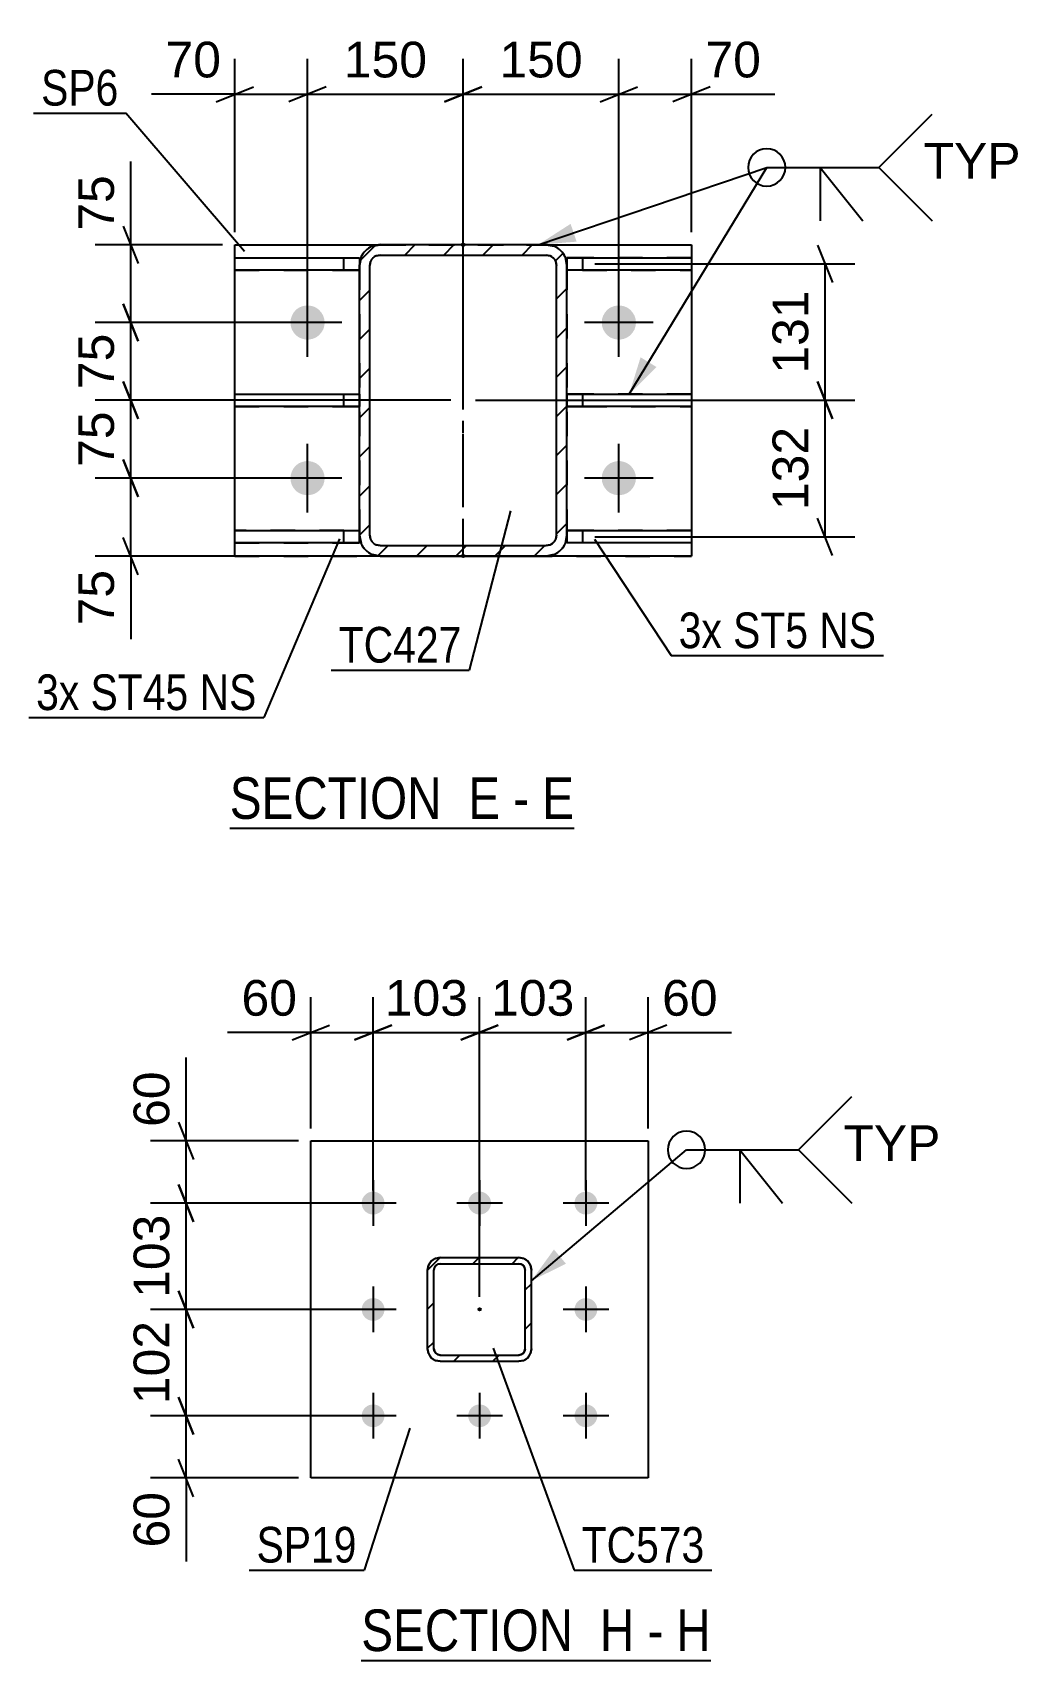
# Model space of a CAD drawing. Header units: millimetres. Extents: x -496 to 256, y -947 to 232.
# Drawn here: x 97.9 to 177.2, y 5 to 135.7 of the extents above; entities that cross this region are included whole.
import ezdxf

# ---------------------------------------------------------------- set-up
doc = ezdxf.new("R2010")
doc.units = ezdxf.units.MM
doc.linetypes.add('DXK_LINE_DOT2', pattern=[3.9198, 1.9599, -1.9599])
doc.linetypes.add('DXK_LINE_DOT3', pattern=[5.9187, 2.979, -0.9799, 0.9799, -0.9799])
doc.styles.add('Arial', font='ARIAL.TTF', dxfattribs={"height": 0.2})
doc.styles.add('Arial Narrow', font='ARIALN.TTF', dxfattribs={"height": 0.2})

# ---------------------------------------------------------------- blocks, each defined once
blk = doc.blocks.new('Unknown-284932164-16 - 11276')
at = {"color": 6, "linetype": 'Continuous'}
blk.add_line((113.74, 71.8), (141.39, 71.8), dxfattribs=at)
at = {"color": 0, "linetype": 'Continuous'}
for points in [[(131.85, 72.55), (131.85, 76.05), (113.74, 76.05), (113.74, 72.55)], [(135.46, 72.55), (135.46, 76.05), (132.9, 76.05), (132.9, 72.55)], [(137.78, 72.55), (137.78, 76.05), (136.51, 76.05), (136.51, 72.55)], [(141.39, 72.55), (141.39, 76.05), (138.83, 76.05), (138.83, 72.55)]]:
    blk.add_wipeout(points, dxfattribs=at)
at = {"color": 7, "linetype": 'Continuous', "style": 'Arial Narrow'}
for s, p in [('SECTION ', (113.74, 72.55)), ('E', (132.9, 72.55)), ('E', (138.83, 72.55)), ('-', (136.51, 72.55))]:
    blk.add_text(s, height=3.34, dxfattribs=at).set_placement(p)
blk = doc.blocks.new('Unknown-284932164-19 - 13890')
at = {"color": 6, "linetype": 'Continuous'}
blk.add_line((124.3, 4.96), (152.37, 4.96), dxfattribs=at)
at = {"color": 0, "linetype": 'Continuous'}
for points in [[(142.41, 5.71), (142.41, 9.21), (124.3, 9.21), (124.3, 5.71)], [(146.23, 5.71), (146.23, 9.21), (143.46, 9.21), (143.46, 5.71)], [(148.55, 5.71), (148.55, 9.21), (147.28, 9.21), (147.28, 5.71)], [(152.37, 5.71), (152.37, 9.21), (149.6, 9.21), (149.6, 5.71)]]:
    blk.add_wipeout(points, dxfattribs=at)
at = {"color": 7, "linetype": 'Continuous', "style": 'Arial Narrow'}
for s, p in [('SECTION ', (124.3, 5.71)), ('H', (143.46, 5.71)), ('H', (149.6, 5.71)), ('-', (147.28, 5.71))]:
    blk.add_text(s, height=3.34, dxfattribs=at).set_placement(p)
blk = doc.blocks.new('Part-284932164-11296 - 11276')
at = {"linetype": 'Continuous'}
h = blk.add_hatch(dxfattribs=at)
h.set_pattern_fill('', scale=0.7, style=0, pattern_type=0)
h.set_pattern_definition([(45, (124.1483, 95.3322), (-1.57154, 1.57154), [])])
h.paths.add_polyline_path([(124.15, 117), (124.15, 95.33), (124.28, 94.69), (124.64, 94.15), (125.18, 93.79), (125.81, 93.67), (139.15, 93.67), (139.79, 93.79), (140.33, 94.15), (140.69, 94.69), (140.81, 95.33), (140.81, 117), (140.69, 117.64), (140.33, 118.18), (139.79, 118.54), (139.15, 118.67), (125.81, 118.67), (125.18, 118.54), (124.64, 118.18), (124.28, 117.64)])
h.paths.add_polyline_path([(125.23, 117.59), (125.5, 117.77), (125.81, 117.83), (139.15, 117.83), (139.47, 117.77), (139.74, 117.59), (139.92, 117.32), (139.98, 117), (139.98, 95.33), (139.92, 95.01), (139.74, 94.74), (139.47, 94.56), (139.15, 94.5), (125.81, 94.5), (125.5, 94.56), (125.23, 94.74), (125.05, 95.01), (124.98, 95.33), (124.98, 117), (125.05, 117.32)])
at = {"color": 2, "linetype": 'Continuous'}
for p, q in [((125.81, 118.67), (125.18, 118.54)), ((125.81, 117.83), (125.5, 117.77)), ((125.5, 117.77), (125.81, 117.83)), ((125.81, 118.67), (139.15, 118.67)), ((125.81, 117.83), (139.15, 117.83)), ((125.81, 117.83), (139.15, 117.83)), ((139.79, 118.54), (139.15, 118.67)), ((139.47, 117.77), (139.15, 117.83)), ((139.15, 117.83), (139.47, 117.77)), ((124.28, 117.64), (124.15, 117)), ((124.15, 95.33), (124.15, 117)), ((124.98, 117), (125.05, 117.32)), ((124.98, 95.33), (124.98, 117)), ((139.92, 117.32), (139.98, 117)), ((139.98, 95.33), (139.98, 117)), ((140.81, 117), (140.69, 117.64)), ((140.81, 95.33), (140.81, 117)), ((124.15, 95.33), (124.28, 94.69)), ((125.05, 95.01), (124.98, 95.33)), ((125.81, 94.5), (125.5, 94.56)), ((125.81, 94.5), (139.15, 94.5)), ((139.47, 94.56), (139.15, 94.5)), ((139.98, 95.33), (139.92, 95.01)), ((140.69, 94.69), (140.81, 95.33)), ((125.81, 93.66), (125.18, 93.79)), ((125.18, 93.79), (125.81, 93.67)), ((125.81, 93.67), (139.15, 93.67)), ((125.81, 93.66), (139.15, 93.66)), ((139.79, 93.79), (139.15, 93.66)), ((139.15, 93.67), (139.79, 93.79))]:
    blk.add_line(p, q, dxfattribs=at)
at = {"color": 7, "linetype": 'DXK_LINE_DOT2'}
for p, q in [((125.18, 118.54), (125.81, 118.66)), ((125.81, 118.66), (125.81, 118.67)), ((125.81, 118.66), (139.15, 118.66)), ((125.81, 117.83), (125.81, 117.83)), ((139.15, 118.66), (139.15, 118.67)), ((139.15, 118.66), (139.79, 118.54)), ((139.15, 117.83), (139.15, 117.83)), ((124.15, 117), (124.28, 117.64)), ((124.15, 117), (124.15, 95.33)), ((125.05, 117.32), (124.98, 117)), ((124.98, 117), (124.98, 117)), ((124.98, 95.33), (124.98, 117)), ((139.98, 117), (139.92, 117.32)), ((139.98, 117), (139.98, 117)), ((139.98, 95.33), (139.98, 117)), ((140.69, 117.64), (140.81, 117)), ((140.81, 117), (140.81, 95.33)), ((124.28, 94.69), (124.15, 95.33)), ((124.98, 95.33), (124.98, 95.33)), ((124.98, 95.33), (125.05, 95.01)), ((125.5, 94.56), (125.81, 94.5)), ((125.81, 94.5), (125.81, 94.5)), ((125.81, 94.5), (139.15, 94.5)), ((125.81, 94.5), (125.81, 94.5)), ((139.15, 94.5), (139.46, 94.56)), ((139.15, 94.5), (139.15, 94.5)), ((139.46, 94.56), (139.47, 94.56)), ((139.92, 95.01), (139.98, 95.33)), ((139.98, 95.33), (139.98, 95.33)), ((140.81, 95.33), (140.69, 94.69)), ((140.81, 95.33), (140.81, 95.33)), ((125.81, 93.66), (125.81, 93.67)), ((139.15, 93.66), (139.15, 93.67))]:
    blk.add_line(p, q, dxfattribs=at)
at = {"color": 7, "linetype": 'DXK_LINE_DOT3'}
blk.add_line((132.48, 106.16), (132.48, 106.17), dxfattribs=at)
at = {"color": 7, "linetype": 'DXK_LINE_DOT2'}
for centre, radius, start, end in [((125.81, 117), 1.67, 112.5, 157.5), ((139.15, 117), 1.67, 22.5, 67.5), ((125.81, 117), 0.833, 135, 157.5), ((139.15, 117), 0.833, 22.5, 45), ((125.81, 95.33), 1.67, 202.5, 225), ((125.81, 95.33), 0.833, 202.5, 247.2809), ((139.15, 95.33), 0.833, 292.7191, 337.5), ((139.15, 95.33), 1.67, 315, 337.5), ((125.81, 95.33), 1.67, 247.3906, 247.5001), ((139.15, 95.33), 1.67, 292.4999, 292.6094)]:
    blk.add_arc(centre, radius, start, end, dxfattribs=at)
at = {"color": 2, "linetype": 'Continuous'}
for centre, radius, start, end in [((125.81, 117), 1.67, 112.5, 157.5), ((125.81, 117), 0.833, 112.5, 157.5), ((125.81, 117), 0.833, 112.5, 135), ((139.15, 117), 0.833, 45, 67.5), ((139.15, 117), 0.833, 22.5, 67.5), ((139.15, 117), 1.67, 22.5, 67.5), ((125.81, 95.33), 1.67, 202.5, 247.5), ((125.81, 95.33), 1.67, 225, 247.3905), ((125.81, 95.33), 0.833, 202.5, 247.5), ((125.81, 95.33), 0.833, 247.281, 247.5001), ((139.15, 95.33), 0.833, 292.5, 337.5), ((139.15, 95.33), 0.833, 292.4999, 292.719), ((139.15, 95.33), 1.67, 292.5, 337.5), ((139.15, 95.33), 1.67, 292.6095, 315)]:
    blk.add_arc(centre, radius, start, end, dxfattribs=at)
blk = doc.blocks.new('Part-284932164-11307 - 11276')
at = {"color": 2, "linetype": 'Continuous'}
for p, q in [((140.81, 95.71), (150.81, 95.71)), ((150.81, 95.71), (150.81, 94.71)), ((140.81, 95.33), (140.81, 94.71)), ((150.81, 94.71), (140.81, 94.71))]:
    blk.add_line(p, q, dxfattribs=at)
at = {"color": 7, "linetype": 'DXK_LINE_DOT2'}
for p, q in [((142.06, 95.71), (140.81, 95.71)), ((140.81, 95.71), (140.81, 95.71)), ((140.81, 95.71), (140.81, 95.33)), ((150.81, 95.71), (142.06, 95.71)), ((142.06, 95.71), (142.06, 94.71)), ((142.06, 94.71), (140.81, 94.71)), ((140.81, 94.71), (140.81, 94.71)), ((150.81, 94.71), (142.06, 94.71))]:
    blk.add_line(p, q, dxfattribs=at)
blk = doc.blocks.new('Part-284932164-17105 - 11276')
at = {"color": 2, "linetype": 'Continuous'}
for p, q in [((114.15, 94.71), (114.15, 95.71)), ((114.15, 95.71), (124.15, 95.71)), ((124.15, 94.71), (114.15, 94.71)), ((124.15, 94.71), (124.15, 95.33)), ((124.15, 94.71), (124.15, 94.71))]:
    blk.add_line(p, q, dxfattribs=at)
at = {"color": 7, "linetype": 'DXK_LINE_DOT2'}
for p, q in [((122.9, 95.71), (114.15, 95.71)), ((122.9, 94.71), (122.9, 95.71)), ((122.9, 95.71), (124.15, 95.71)), ((124.15, 95.71), (124.15, 95.33)), ((114.15, 94.71), (122.9, 94.71)), ((122.9, 94.71), (124.15, 94.71)), ((124.15, 94.71), (124.15, 94.71))]:
    blk.add_line(p, q, dxfattribs=at)
blk = doc.blocks.new('Part-284932164-11299 - 11276')
at = {"linetype": 'Continuous'}
for points in [[(132.48, 118.56, -1), (132.48, 118.76, -1)], [(132.48, 93.56, -1), (132.48, 93.76, -1)]]:
    blk.add_hatch(color=246, dxfattribs=at).paths.add_polyline_path(points)
at = {"color": 2, "linetype": 'Continuous'}
for p, q in [((114.15, 93.66), (114.15, 118.66)), ((114.15, 118.66), (125.81, 118.66)), ((139.15, 118.66), (150.81, 118.66)), ((150.81, 118.66), (150.81, 93.66)), ((114.15, 93.66), (114.15, 93.66)), ((150.81, 93.66), (114.15, 93.66)), ((150.81, 93.66), (150.81, 93.66))]:
    blk.add_line(p, q, dxfattribs=at)
at = {"color": 7, "linetype": 'DXK_LINE_DOT2'}
for p, q in [((114.15, 118.66), (150.81, 118.66)), ((125.81, 118.66), (139.15, 118.66)), ((114.15, 93.66), (150.81, 93.66)), ((114.15, 93.66), (114.15, 93.66)), ((150.81, 93.66), (150.81, 93.66))]:
    blk.add_line(p, q, dxfattribs=at)
at = {"color": 7, "linetype": 'DXK_LINE_DOT3'}
blk.add_line((132.48, 93.66), (132.48, 118.66), dxfattribs=at)
at = {"color": 246, "linetype": 'DXK_LINE_DOT2'}
blk.add_line((132.48, 93.66), (132.48, 118.66), dxfattribs=at)
at = {"color": 246, "linetype": 'Continuous'}
for centre in [(132.48, 118.66), (132.48, 93.66)]:
    blk.add_circle(centre, 0.1, dxfattribs=at)
blk = doc.blocks.new('Part-284932164-11305 - 11276')
at = {"color": 2, "linetype": 'Continuous'}
for p, q in [((140.81, 106.67), (150.81, 106.66)), ((150.81, 106.66), (150.81, 105.66)), ((150.81, 105.66), (140.81, 105.67))]:
    blk.add_line(p, q, dxfattribs=at)
at = {"color": 7, "linetype": 'DXK_LINE_DOT2'}
for p, q in [((140.81, 106.66), (140.81, 106.67)), ((140.81, 106.67), (140.81, 105.66)), ((142.06, 106.66), (140.81, 106.66)), ((150.81, 106.66), (142.06, 106.66)), ((142.06, 106.66), (142.06, 105.66)), ((140.81, 105.66), (142.06, 105.66)), ((142.06, 105.66), (150.81, 105.66))]:
    blk.add_line(p, q, dxfattribs=at)
blk = doc.blocks.new('Bolt-284932164-11338 - 11276')
at = {"linetype": 'Continuous'}
for points in [[(118.61, 112.41), (118.64, 112.7), (118.73, 112.97), (118.87, 113.22), (119.06, 113.44), (119.29, 113.61), (119.56, 113.72), (119.84, 113.78), (120.13, 113.78), (120.41, 113.72), (120.67, 113.61), (120.9, 113.44), (121.09, 113.22), (121.24, 112.97), (121.33, 112.7), (121.36, 112.41), (121.33, 112.13), (121.24, 111.85), (121.09, 111.61), (120.9, 111.39), (120.67, 111.22), (120.41, 111.11), (120.13, 111.05), (119.84, 111.05), (119.56, 111.11), (119.29, 111.22), (119.06, 111.39), (118.87, 111.61), (118.73, 111.85), (118.64, 112.13)], [(143.61, 112.41), (143.64, 112.7), (143.73, 112.97), (143.87, 113.22), (144.06, 113.44), (144.29, 113.61), (144.56, 113.72), (144.84, 113.78), (145.13, 113.78), (145.41, 113.72), (145.67, 113.61), (145.9, 113.44), (146.09, 113.22), (146.24, 112.97), (146.33, 112.7), (146.36, 112.41), (146.33, 112.13), (146.24, 111.85), (146.09, 111.61), (145.9, 111.39), (145.67, 111.22), (145.41, 111.11), (145.13, 111.05), (144.84, 111.05), (144.56, 111.11), (144.29, 111.22), (144.06, 111.39), (143.87, 111.61), (143.73, 111.85), (143.64, 112.13)], [(118.61, 99.91), (118.64, 100.2), (118.73, 100.47), (118.87, 100.72), (119.06, 100.94), (119.29, 101.11), (119.56, 101.22), (119.84, 101.28), (120.13, 101.28), (120.41, 101.22), (120.67, 101.11), (120.9, 100.94), (121.09, 100.72), (121.24, 100.47), (121.33, 100.2), (121.36, 99.91), (121.33, 99.63), (121.24, 99.35), (121.09, 99.11), (120.9, 98.89), (120.67, 98.72), (120.41, 98.61), (120.13, 98.55), (119.84, 98.55), (119.56, 98.61), (119.29, 98.72), (119.06, 98.89), (118.87, 99.11), (118.73, 99.35), (118.64, 99.63)], [(143.61, 99.91), (143.64, 100.2), (143.73, 100.47), (143.87, 100.72), (144.06, 100.94), (144.29, 101.11), (144.56, 101.22), (144.84, 101.28), (145.13, 101.28), (145.41, 101.22), (145.67, 101.11), (145.9, 100.94), (146.09, 100.72), (146.24, 100.47), (146.33, 100.2), (146.36, 99.91), (146.33, 99.63), (146.24, 99.35), (146.09, 99.11), (145.9, 98.89), (145.67, 98.72), (145.41, 98.61), (145.13, 98.55), (144.84, 98.55), (144.56, 98.61), (144.29, 98.72), (144.06, 98.89), (143.87, 99.11), (143.73, 99.35), (143.64, 99.63)]]:
    blk.add_hatch(color=1, dxfattribs=at).paths.add_polyline_path(points)
at = {"color": 1, "linetype": 'Continuous'}
for p, q in [((119.98, 109.66), (119.98, 115.16)), ((144.98, 109.66), (144.98, 115.16)), ((122.73, 112.41), (117.23, 112.41)), ((147.73, 112.41), (142.23, 112.41)), ((119.98, 97.16), (119.98, 102.66)), ((144.98, 97.16), (144.98, 102.66)), ((122.73, 99.91), (117.23, 99.91)), ((147.73, 99.91), (142.23, 99.91))]:
    blk.add_line(p, q, dxfattribs=at)
blk = doc.blocks.new('Part-284932164-11306 - 11276')
at = {"color": 2, "linetype": 'Continuous'}
for p, q in [((140.81, 117.62), (140.81, 117.62)), ((140.81, 117.62), (150.81, 117.62)), ((140.81, 117.62), (140.81, 117)), ((150.81, 116.62), (140.81, 116.62)), ((150.81, 117.62), (150.81, 116.62))]:
    blk.add_line(p, q, dxfattribs=at)
at = {"color": 7, "linetype": 'DXK_LINE_DOT2'}
for p, q in [((142.06, 117.62), (140.81, 117.62)), ((140.81, 116.62), (140.81, 117)), ((142.06, 116.62), (140.81, 116.62)), ((150.81, 117.62), (142.06, 117.62)), ((142.06, 117.62), (142.06, 116.62)), ((142.06, 116.62), (150.81, 116.62))]:
    blk.add_line(p, q, dxfattribs=at)
blk = doc.blocks.new('Part-284932164-17101 - 11276')
at = {"color": 2, "linetype": 'Continuous'}
for p, q in [((114.15, 106.66), (124.15, 106.67)), ((114.15, 105.66), (114.15, 106.66)), ((124.15, 105.67), (114.15, 105.66))]:
    blk.add_line(p, q, dxfattribs=at)
at = {"color": 7, "linetype": 'DXK_LINE_DOT2'}
for p, q in [((114.15, 106.66), (122.9, 106.66)), ((122.9, 105.66), (122.9, 106.66)), ((122.9, 106.66), (124.15, 106.66)), ((124.15, 106.67), (124.15, 105.66)), ((114.15, 105.66), (122.9, 105.66)), ((122.9, 105.66), (124.15, 105.66)), ((124.15, 105.66), (124.15, 105.67))]:
    blk.add_line(p, q, dxfattribs=at)
blk = doc.blocks.new('Part-284932164-17104 - 11276')
at = {"color": 2, "linetype": 'Continuous'}
for p, q in [((114.15, 116.62), (114.15, 117.62)), ((114.15, 117.62), (124.15, 117.62)), ((124.15, 116.62), (114.15, 116.62)), ((124.15, 117.62), (124.15, 117))]:
    blk.add_line(p, q, dxfattribs=at)
at = {"color": 7, "linetype": 'DXK_LINE_DOT2'}
for p, q in [((114.15, 117.62), (122.9, 117.62)), ((114.15, 116.62), (122.9, 116.62)), ((122.9, 116.62), (122.9, 117.62)), ((122.9, 117.62), (124.15, 117.62)), ((122.9, 116.62), (124.15, 116.62)), ((124.15, 117), (124.15, 116.62)), ((124.15, 116.62), (124.15, 116.62))]:
    blk.add_line(p, q, dxfattribs=at)
blk = doc.blocks.new('Part-284932164-13904 - 13890')
at = {"linetype": 'Continuous'}
h = blk.add_hatch(dxfattribs=at)
h.set_pattern_fill('', scale=0.7, style=0, pattern_type=0)
h.set_pattern_definition([(45, (130.629, 37.3145), (-1.57154, 1.57154), [])])
h.paths.add_polyline_path([(136.96, 37.31), (130.63, 37.31), (130.25, 37.24), (129.92, 37.02), (129.71, 36.7), (129.63, 36.31), (129.63, 29.98), (129.71, 29.6), (129.92, 29.27), (130.25, 29.06), (130.63, 28.98), (136.96, 28.98), (137.35, 29.06), (137.67, 29.27), (137.89, 29.6), (137.96, 29.98), (137.96, 36.31), (137.89, 36.7), (137.67, 37.02), (137.35, 37.24)])
h.paths.add_polyline_path([(137.42, 36.51), (137.46, 36.31), (137.46, 29.98), (137.42, 29.79), (137.32, 29.63), (137.15, 29.52), (136.96, 29.48), (130.63, 29.48), (130.44, 29.52), (130.28, 29.63), (130.17, 29.79), (130.13, 29.98), (130.13, 36.31), (130.17, 36.51), (130.28, 36.67), (130.44, 36.78), (130.63, 36.81), (136.96, 36.81), (137.15, 36.78), (137.32, 36.67)])
blk.add_hatch(color=246, dxfattribs=at).paths.add_polyline_path([(133.8, 33.05, -1), (133.8, 33.25, -1)])
at = {"color": 7, "linetype": 'DXK_LINE_DOT2'}
for p, q in [((129.63, 36.31), (129.71, 36.7)), ((130.28, 36.67), (130.17, 36.51)), ((130.25, 37.24), (130.63, 37.31)), ((130.44, 36.78), (130.28, 36.67)), ((130.63, 36.81), (130.44, 36.78)), ((130.63, 37.31), (136.96, 37.31)), ((130.63, 36.81), (136.96, 36.81)), ((136.96, 37.31), (137.35, 37.24)), ((137.15, 36.78), (136.96, 36.81)), ((137.32, 36.67), (137.15, 36.78)), ((137.42, 36.51), (137.32, 36.67)), ((137.89, 36.7), (137.96, 36.31)), ((129.63, 29.98), (129.63, 36.31)), ((130.17, 36.51), (130.13, 36.31)), ((130.13, 29.98), (130.13, 36.31)), ((137.46, 36.31), (137.42, 36.51)), ((137.46, 29.98), (137.46, 36.31)), ((137.96, 29.98), (137.96, 36.31)), ((129.71, 29.6), (129.63, 29.98)), ((130.13, 29.98), (130.17, 29.79)), ((130.17, 29.79), (130.28, 29.63)), ((130.63, 28.98), (130.25, 29.06)), ((130.28, 29.63), (130.44, 29.52)), ((130.44, 29.52), (130.63, 29.48)), ((130.63, 29.48), (136.96, 29.48)), ((130.63, 28.98), (136.96, 28.98)), ((136.96, 29.48), (137.15, 29.52)), ((137.35, 29.06), (136.96, 28.98)), ((137.15, 29.52), (137.32, 29.63)), ((137.32, 29.63), (137.42, 29.79)), ((137.42, 29.79), (137.46, 29.98)), ((137.96, 29.98), (137.89, 29.6))]:
    blk.add_line(p, q, dxfattribs=at)
at = {"color": 2, "linetype": 'Continuous'}
for p, q in [((129.71, 36.7), (129.63, 36.31)), ((130.17, 36.51), (130.28, 36.67)), ((130.63, 37.31), (130.25, 37.24)), ((130.28, 36.67), (130.44, 36.78)), ((130.44, 36.78), (130.63, 36.81)), ((130.63, 37.31), (136.96, 37.31)), ((130.63, 36.81), (136.96, 36.81)), ((137.35, 37.24), (136.96, 37.31)), ((136.96, 36.81), (137.15, 36.78)), ((137.15, 36.78), (137.32, 36.67)), ((137.32, 36.67), (137.42, 36.51)), ((137.96, 36.31), (137.89, 36.7)), ((129.63, 29.98), (129.63, 36.31)), ((130.13, 36.31), (130.17, 36.51)), ((130.13, 29.98), (130.13, 36.31)), ((137.42, 36.51), (137.46, 36.31)), ((137.46, 29.98), (137.46, 36.31)), ((137.96, 29.98), (137.96, 36.31)), ((129.63, 29.98), (129.71, 29.6)), ((130.17, 29.79), (130.13, 29.98)), ((130.28, 29.63), (130.17, 29.79)), ((130.25, 29.06), (130.63, 28.98)), ((130.44, 29.52), (130.28, 29.63)), ((130.63, 29.48), (130.44, 29.52)), ((130.63, 29.48), (136.96, 29.48)), ((130.63, 28.98), (136.96, 28.98)), ((137.15, 29.52), (136.96, 29.48)), ((136.96, 28.98), (137.35, 29.06)), ((137.32, 29.63), (137.15, 29.52)), ((137.42, 29.79), (137.32, 29.63)), ((137.46, 29.98), (137.42, 29.79)), ((137.89, 29.6), (137.96, 29.98))]:
    blk.add_line(p, q, dxfattribs=at)
at = {"color": 7, "linetype": 'DXK_LINE_DOT3'}
blk.add_line((133.8, 33.15), (133.8, 33.15), dxfattribs=at)
at = {"color": 246, "linetype": 'DXK_LINE_DOT2'}
blk.add_line((133.8, 33.15), (133.8, 33.15), dxfattribs=at)
at = {"color": 246, "linetype": 'Continuous'}
blk.add_circle((133.8, 33.15), 0.1, dxfattribs=at)
at = {"color": 7, "linetype": 'DXK_LINE_DOT2'}
for centre, start, end in [((130.63, 36.31), 112.5, 157.5), ((136.96, 36.31), 22.5, 67.5), ((130.63, 29.98), 202.5, 247.5), ((136.96, 29.98), 292.5, 337.5)]:
    blk.add_arc(centre, 1, start, end, dxfattribs=at)
at = {"color": 2, "linetype": 'Continuous'}
for centre, start, end in [((130.63, 36.31), 112.5, 157.5), ((136.96, 36.31), 22.5, 67.5), ((130.63, 29.98), 202.5, 247.5), ((136.96, 29.98), 292.5, 337.5)]:
    blk.add_arc(centre, 1, start, end, dxfattribs=at)
blk = doc.blocks.new('Part-284932164-13906 - 13890')
at = {"color": 2, "linetype": 'Continuous'}
for p, q in [((120.25, 19.61), (120.25, 46.69)), ((120.25, 46.69), (147.34, 46.69)), ((147.34, 46.69), (147.34, 19.61)), ((147.34, 19.61), (120.25, 19.61))]:
    blk.add_line(p, q, dxfattribs=at)
blk = doc.blocks.new('Bolt-284932164-13947 - 13890')
at = {"linetype": 'Continuous'}
for points in [[(125.25, 40.77, -1), (125.25, 42.61, -1)], [(133.8, 40.77, -1), (133.8, 42.61, -1)], [(142.34, 40.77, -1), (142.34, 42.61, -1)], [(125.25, 32.23, -1), (125.25, 34.06, -1)], [(142.34, 32.23, -1), (142.34, 34.06, -1)], [(125.25, 23.69, -1), (125.25, 25.52, -1)], [(133.8, 23.69, -1), (133.8, 25.52, -1)], [(142.34, 23.69, -1), (142.34, 25.52, -1)]]:
    blk.add_hatch(color=1, dxfattribs=at).paths.add_polyline_path(points)
at = {"color": 1, "linetype": 'Continuous'}
for p, q in [((125.25, 43.52), (125.25, 39.86)), ((133.8, 43.52), (133.8, 39.86)), ((142.34, 43.52), (142.34, 39.86)), ((127.09, 41.69), (123.42, 41.69)), ((135.63, 41.69), (131.96, 41.69)), ((144.17, 41.69), (140.5, 41.69)), ((125.25, 34.98), (125.25, 31.31)), ((142.34, 34.98), (142.34, 31.31)), ((127.09, 33.15), (123.42, 33.15)), ((144.17, 33.15), (140.5, 33.15)), ((125.25, 26.44), (125.25, 22.77)), ((133.8, 26.44), (133.8, 22.77)), ((142.34, 26.44), (142.34, 22.77)), ((127.09, 24.61), (123.42, 24.61)), ((135.63, 24.61), (131.96, 24.61)), ((144.17, 24.61), (140.5, 24.61))]:
    blk.add_line(p, q, dxfattribs=at)
blk = doc.blocks.new('StraightDimension-284932164-14621 - 11276')
at = {"color": 7, "linetype": 'Continuous'}
for p, q in [((132.48, 107.16), (132.48, 133.6)), ((144.98, 113.41), (144.98, 133.6)), ((133.98, 131.35), (130.98, 130.15)), ((132.48, 130.75), (144.98, 130.75)), ((143.48, 130.15), (146.48, 131.35))]:
    blk.add_line(p, q, dxfattribs=at)
at = {"color": 0}
blk.add_wipeout([(142.67, 131.5), (142.67, 135.7), (134.8, 135.7), (134.8, 131.5)], dxfattribs=at)
at = {"color": 3, "style": 'Arial'}
blk.add_text('150', height=2.865, dxfattribs=at).set_placement((135.4, 132.1))
blk = doc.blocks.new('StraightDimension-284932164-14620 - 11276')
at = {"color": 7, "linetype": 'Continuous'}
for p, q in [((144.98, 113.41), (144.98, 133.6)), ((150.81, 119.66), (150.81, 133.6)), ((143.48, 130.15), (146.48, 131.35)), ((144.98, 130.75), (150.81, 130.75)), ((152.31, 131.35), (149.31, 130.15)), ((150.81, 130.75), (157.51, 130.75)), ((150.81, 130.75), (157.51, 130.75))]:
    blk.add_line(p, q, dxfattribs=at)
at = {"color": 0}
blk.add_wipeout([(156.99, 131.5), (156.99, 135.7), (151.34, 135.7), (151.34, 131.5)], dxfattribs=at)
at = {"color": 3, "style": 'Arial'}
blk.add_text('70', height=2.865, dxfattribs=at).set_placement((151.94, 132.1))
blk = doc.blocks.new('StraightDimension-284932164-14622 - 11276')
at = {"color": 7, "linetype": 'Continuous'}
for p, q in [((119.98, 113.41), (119.98, 133.6)), ((132.48, 107.16), (132.48, 133.6)), ((121.48, 131.35), (118.48, 130.15)), ((119.98, 130.75), (132.48, 130.75)), ((130.98, 130.15), (133.98, 131.35))]:
    blk.add_line(p, q, dxfattribs=at)
at = {"color": 0}
blk.add_wipeout([(130.17, 131.5), (130.17, 135.7), (122.3, 135.7), (122.3, 131.5)], dxfattribs=at)
at = {"color": 3, "style": 'Arial'}
blk.add_text('150', height=2.865, dxfattribs=at).set_placement((122.9, 132.1))
blk = doc.blocks.new('StraightDimension-284932164-14623 - 11276')
at = {"color": 7, "linetype": 'Continuous'}
for p, q in [((114.15, 119.66), (114.15, 133.6)), ((119.98, 113.41), (119.98, 133.6)), ((114.15, 130.75), (107.45, 130.75)), ((114.15, 130.75), (107.45, 130.75)), ((112.65, 130.15), (115.65, 131.35)), ((114.15, 130.75), (119.98, 130.75)), ((121.48, 131.35), (118.48, 130.15))]:
    blk.add_line(p, q, dxfattribs=at)
at = {"color": 0}
blk.add_wipeout([(113.62, 131.5), (113.62, 135.7), (107.98, 135.7), (107.98, 131.5)], dxfattribs=at)
at = {"color": 3, "style": 'Arial'}
blk.add_text('70', height=2.865, dxfattribs=at).set_placement((108.58, 132.1))
blk = doc.blocks.new('StraightDimension-284932164-14668 - 11276')
at = {"color": 7, "linetype": 'Continuous'}
for p, q in [((105.79, 118.66), (105.79, 125.36)), ((105.79, 118.66), (105.79, 125.36)), ((105.19, 120.16), (106.39, 117.16)), ((113.15, 118.66), (102.94, 118.66)), ((105.79, 112.41), (105.79, 118.66)), ((106.39, 110.91), (105.19, 113.91)), ((118.98, 112.41), (102.94, 112.41))]:
    blk.add_line(p, q, dxfattribs=at)
at = {"color": 0}
blk.add_wipeout([(105.04, 124.84), (100.84, 124.84), (100.84, 119.19), (105.04, 119.19)], dxfattribs=at)
at = {"color": 3, "style": 'Arial'}
blk.add_text('75', height=2.865, rotation=90.0002, dxfattribs=at).set_placement((104.44, 119.79))
blk = doc.blocks.new('StraightDimension-284932164-14669 - 11276')
at = {"color": 7, "linetype": 'Continuous'}
for p, q in [((105.19, 113.91), (106.39, 110.91)), ((118.98, 112.41), (102.94, 112.41)), ((105.79, 106.17), (105.79, 112.41)), ((106.39, 104.67), (105.19, 107.67)), ((131.48, 106.17), (102.94, 106.17))]:
    blk.add_line(p, q, dxfattribs=at)
at = {"color": 0}
blk.add_wipeout([(105.04, 112.12), (100.84, 112.12), (100.84, 106.47), (105.04, 106.47)], dxfattribs=at)
at = {"color": 3, "style": 'Arial'}
blk.add_text('75', height=2.865, rotation=90.0002, dxfattribs=at).set_placement((104.44, 107.07))
blk = doc.blocks.new('StraightDimension-284932164-14670 - 11276')
at = {"color": 7, "linetype": 'Continuous'}
for p, q in [((105.19, 107.67), (106.39, 104.67)), ((131.48, 106.17), (102.94, 106.17)), ((105.79, 99.91), (105.79, 106.17)), ((106.39, 98.41), (105.19, 101.41)), ((118.98, 99.91), (102.94, 99.91))]:
    blk.add_line(p, q, dxfattribs=at)
at = {"color": 0}
blk.add_wipeout([(105.04, 105.87), (100.84, 105.87), (100.84, 100.22), (105.04, 100.22)], dxfattribs=at)
at = {"color": 3, "style": 'Arial'}
blk.add_text('75', height=2.865, rotation=90.0002, dxfattribs=at).set_placement((104.44, 100.82))
blk = doc.blocks.new('StraightDimension-284932164-14671 - 11276')
at = {"color": 7, "linetype": 'Continuous'}
for p, q in [((105.19, 101.41), (106.39, 98.41)), ((118.98, 99.91), (102.94, 99.91)), ((105.79, 93.66), (105.79, 99.91)), ((106.39, 92.16), (105.19, 95.16)), ((131.48, 93.66), (102.94, 93.66)), ((105.79, 93.66), (105.79, 86.97)), ((105.79, 93.66), (105.79, 86.97))]:
    blk.add_line(p, q, dxfattribs=at)
at = {"color": 0}
blk.add_wipeout([(105.04, 93.14), (100.84, 93.14), (100.84, 87.49), (105.04, 87.49)], dxfattribs=at)
at = {"color": 3, "style": 'Arial'}
blk.add_text('75', height=2.865, rotation=90.0002, dxfattribs=at).set_placement((104.44, 88.09))
blk = doc.blocks.new('StraightDimension-284932164-14705 - 11276')
at = {"color": 7, "linetype": 'Continuous'}
for p, q in [((160.94, 118.62), (162.14, 115.62)), ((143.06, 117.12), (163.94, 117.12)), ((161.54, 106.17), (161.54, 117.12)), ((162.14, 104.67), (160.94, 107.67)), ((133.48, 106.17), (163.94, 106.17))]:
    blk.add_line(p, q, dxfattribs=at)
at = {"color": 0}
blk.add_wipeout([(160.79, 115.58), (156.59, 115.58), (156.59, 107.71), (160.79, 107.71)], dxfattribs=at)
at = {"color": 3, "style": 'Arial'}
blk.add_text('131', height=2.865, rotation=90.0002, dxfattribs=at).set_placement((160.19, 108.31))
blk = doc.blocks.new('StraightDimension-284932164-14706 - 11276')
at = {"color": 7, "linetype": 'Continuous'}
for p, q in [((160.94, 107.67), (162.14, 104.67)), ((133.48, 106.17), (163.94, 106.17)), ((161.54, 95.21), (161.54, 106.17)), ((162.14, 93.71), (160.94, 96.71)), ((143.06, 95.21), (163.94, 95.21))]:
    blk.add_line(p, q, dxfattribs=at)
at = {"color": 0}
blk.add_wipeout([(160.79, 104.62), (156.59, 104.62), (156.59, 96.75), (160.79, 96.75)], dxfattribs=at)
at = {"color": 3, "style": 'Arial'}
blk.add_text('132', height=2.865, rotation=90.0002, dxfattribs=at).set_placement((160.19, 97.35))
blk = doc.blocks.new('StraightDimension-284932164-16786 - 13890')
at = {"color": 7, "linetype": 'Continuous'}
for p, q in [((110.23, 46.69), (110.23, 53.39)), ((110.23, 46.69), (110.23, 53.39)), ((109.63, 48.19), (110.83, 45.19)), ((119.25, 46.69), (107.38, 46.69)), ((110.23, 41.69), (110.23, 46.69)), ((110.83, 40.19), (109.63, 43.19)), ((124.25, 41.69), (107.38, 41.69))]:
    blk.add_line(p, q, dxfattribs=at)
at = {"color": 0}
blk.add_wipeout([(109.48, 52.86), (105.28, 52.86), (105.28, 47.21), (109.48, 47.21)], dxfattribs=at)
at = {"color": 3, "style": 'Arial'}
blk.add_text('60', height=2.865, rotation=90.0002, dxfattribs=at).set_placement((108.88, 47.81))
blk = doc.blocks.new('StraightDimension-284932164-15139 - 13890')
at = {"color": 7, "linetype": 'Continuous'}
for p, q in [((142.34, 42.69), (142.34, 58.24)), ((147.34, 47.69), (147.34, 58.24)), ((140.84, 54.79), (143.84, 55.99)), ((142.34, 55.39), (147.34, 55.39)), ((148.84, 55.99), (145.84, 54.79)), ((147.34, 55.39), (154.03, 55.39)), ((147.34, 55.39), (154.03, 55.39))]:
    blk.add_line(p, q, dxfattribs=at)
at = {"color": 0}
blk.add_wipeout([(153.51, 56.14), (153.51, 60.34), (147.86, 60.34), (147.86, 56.14)], dxfattribs=at)
at = {"color": 3, "style": 'Arial'}
blk.add_text('60', height=2.865, dxfattribs=at).set_placement((148.46, 56.74))
blk = doc.blocks.new('StraightDimension-284932164-15140 - 13890')
at = {"color": 7, "linetype": 'Continuous'}
for p, q in [((133.8, 34.15), (133.8, 58.24)), ((142.34, 42.69), (142.34, 58.24)), ((132.3, 54.79), (135.3, 55.99)), ((133.8, 55.39), (142.34, 55.39)), ((143.84, 55.99), (140.84, 54.79))]:
    blk.add_line(p, q, dxfattribs=at)
at = {"color": 0}
blk.add_wipeout([(142, 56.14), (142, 60.34), (134.13, 60.34), (134.13, 56.14)], dxfattribs=at)
at = {"color": 3, "style": 'Arial'}
blk.add_text('103', height=2.865, dxfattribs=at).set_placement((134.73, 56.74))
blk = doc.blocks.new('StraightDimension-284932164-15141 - 13890')
at = {"color": 7, "linetype": 'Continuous'}
for p, q in [((125.25, 42.69), (125.25, 58.24)), ((133.8, 34.15), (133.8, 58.24)), ((123.75, 54.79), (126.75, 55.99)), ((125.25, 55.39), (133.8, 55.39)), ((135.3, 55.99), (132.3, 54.79))]:
    blk.add_line(p, q, dxfattribs=at)
at = {"color": 0}
blk.add_wipeout([(133.46, 56.14), (133.46, 60.34), (125.59, 60.34), (125.59, 56.14)], dxfattribs=at)
at = {"color": 3, "style": 'Arial'}
blk.add_text('103', height=2.865, dxfattribs=at).set_placement((126.19, 56.74))
blk = doc.blocks.new('StraightDimension-284932164-15142 - 13890')
at = {"color": 7, "linetype": 'Continuous'}
for p, q in [((120.25, 47.69), (120.25, 58.24)), ((125.25, 42.69), (125.25, 58.24)), ((120.25, 55.39), (113.56, 55.39)), ((120.25, 55.39), (113.56, 55.39)), ((118.75, 54.79), (121.75, 55.99)), ((120.25, 55.39), (125.25, 55.39)), ((126.75, 55.99), (123.75, 54.79))]:
    blk.add_line(p, q, dxfattribs=at)
at = {"color": 0}
blk.add_wipeout([(119.73, 56.14), (119.73, 60.34), (114.08, 60.34), (114.08, 56.14)], dxfattribs=at)
at = {"color": 3, "style": 'Arial'}
blk.add_text('60', height=2.865, dxfattribs=at).set_placement((114.68, 56.74))
blk = doc.blocks.new('StraightDimension-284932164-16789 - 13890')
at = {"color": 7, "linetype": 'Continuous'}
for p, q in [((109.63, 26.11), (110.83, 23.11)), ((124.25, 24.61), (107.38, 24.61)), ((110.23, 19.61), (110.23, 24.61)), ((110.83, 18.11), (109.63, 21.11)), ((119.25, 19.61), (107.38, 19.61)), ((110.23, 19.61), (110.23, 12.91)), ((110.23, 19.61), (110.23, 12.91))]:
    blk.add_line(p, q, dxfattribs=at)
at = {"color": 0}
blk.add_wipeout([(109.48, 19.08), (105.28, 19.08), (105.28, 13.43), (109.48, 13.43)], dxfattribs=at)
at = {"color": 3, "style": 'Arial'}
blk.add_text('60', height=2.865, rotation=90.0002, dxfattribs=at).set_placement((108.88, 14.03))
blk = doc.blocks.new('StraightDimension-284932164-17641 - 13890')
at = {"color": 7, "linetype": 'Continuous'}
for p, q in [((109.63, 34.65), (110.83, 31.65)), ((124.25, 33.15), (107.38, 33.15)), ((110.23, 24.61), (110.23, 33.15)), ((110.83, 23.11), (109.63, 26.11)), ((124.25, 24.61), (107.38, 24.61))]:
    blk.add_line(p, q, dxfattribs=at)
at = {"color": 0}
blk.add_wipeout([(109.48, 32.81), (105.28, 32.81), (105.28, 24.94), (109.48, 24.94)], dxfattribs=at)
at = {"color": 3, "style": 'Arial'}
blk.add_text('102', height=2.865, rotation=90.0002, dxfattribs=at).set_placement((108.88, 25.54))
blk = doc.blocks.new('StraightDimension-284932164-17643 - 13890')
at = {"color": 7, "linetype": 'Continuous'}
for p, q in [((109.63, 43.19), (110.83, 40.19)), ((124.25, 41.69), (107.38, 41.69)), ((110.23, 33.15), (110.23, 41.69)), ((110.83, 31.65), (109.63, 34.65)), ((124.25, 33.15), (107.38, 33.15))]:
    blk.add_line(p, q, dxfattribs=at)
at = {"color": 0}
blk.add_wipeout([(109.48, 41.35), (105.28, 41.35), (105.28, 33.48), (109.48, 33.48)], dxfattribs=at)
at = {"color": 3, "style": 'Arial'}
blk.add_text('103', height=2.865, rotation=90.0002, dxfattribs=at).set_placement((108.88, 34.08))
blk = doc.blocks.new('WeldMark-284932164-14744 - 11276')
at = {"linetype": 'Continuous'}
for points in [[(141.59, 118.91), (138.5, 118.66), (141.11, 120.34)], [(148.01, 108.84), (145.81, 106.66), (146.73, 109.62)]]:
    blk.add_hatch(color=30, dxfattribs=at).paths.add_polyline_path(points)
at = {"color": 30, "linetype": 'Continuous'}
for p, q in [((138.5, 118.66), (156.86, 124.87)), ((145.81, 106.66), (156.86, 124.87)), ((156.86, 124.87), (165.86, 124.87))]:
    blk.add_line(p, q, dxfattribs=at)
at = {"color": 3, "linetype": 'Continuous'}
for q in [(164.57, 120.59), (161.14, 120.59)]:
    blk.add_line((161.14, 124.87), q, dxfattribs=at)
for start, end in [(90, 270), (270, 90)]:
    blk.add_arc((156.86, 124.87), 1.5, start, end, dxfattribs=at)
at = {"color": 0, "linetype": 'Continuous'}
blk.add_wipeout([(177.23, 123.97), (177.23, 126.97), (169.46, 126.97), (169.46, 123.97)], dxfattribs=at)
blk.add_wipeout([(177.23, 123.97), (177.23, 126.97), (169.46, 126.97), (169.46, 123.97)], dxfattribs=at)
at = {"color": 3, "linetype": 'Continuous'}
for q in [(170.14, 129.16), (170.14, 120.59)]:
    blk.add_line((165.86, 124.87), q, dxfattribs=at)
at = {"color": 3, "linetype": 'Continuous', "style": 'Arial'}
blk.add_text('TYP', height=2.865, dxfattribs=at).set_placement((169.46, 123.97))
blk = doc.blocks.new('MarkSet-284932164-14590 - 11276')
at = {"color": 0}
for points in [[(153.26, 86.26), (153.26, 89.26), (149.79, 89.26), (149.79, 86.26)], [(160.18, 86.26), (160.18, 89.26), (154.16, 89.26), (154.16, 86.26)], [(165.65, 86.26), (165.65, 89.26), (161.08, 89.26), (161.08, 86.26)]]:
    blk.add_wipeout(points, dxfattribs=at)
for points in [[(153.26, 86.26), (153.26, 89.26), (149.79, 89.26), (149.79, 86.26)], [(160.18, 86.26), (160.18, 89.26), (154.16, 89.26), (154.16, 86.26)], [(165.65, 86.26), (165.65, 89.26), (161.08, 89.26), (161.08, 86.26)]]:
    blk.add_wipeout(points, dxfattribs=at)
at = {"color": 30, "linetype": 'Continuous'}
for p, q in [((143.04, 95.01), (149.19, 85.66)), ((149.19, 85.66), (166.25, 85.66))]:
    blk.add_line(p, q, dxfattribs=at)
at = {"color": 3, "style": 'Arial Narrow'}
for s, p in [('3x', (149.79, 86.26)), ('ST5', (154.16, 86.26)), ('NS', (161.08, 86.26))]:
    blk.add_text(s, height=2.863, dxfattribs=at).set_placement(p)
blk = doc.blocks.new('MarkSet-284932164-17924 - 11276')
at = {"color": 0}
for points in [[(101.66, 81.29), (101.66, 84.29), (98.19, 84.29), (98.19, 81.29)], [(110.42, 81.29), (110.42, 84.29), (102.56, 84.29), (102.56, 81.29)], [(115.88, 81.29), (115.88, 84.29), (111.32, 84.29), (111.32, 81.29)]]:
    blk.add_wipeout(points, dxfattribs=at)
for points in [[(101.66, 81.29), (101.66, 84.29), (98.19, 84.29), (98.19, 81.29)], [(110.42, 81.29), (110.42, 84.29), (102.56, 84.29), (102.56, 81.29)], [(115.88, 81.29), (115.88, 84.29), (111.32, 84.29), (111.32, 81.29)]]:
    blk.add_wipeout(points, dxfattribs=at)
at = {"color": 30, "linetype": 'Continuous'}
for p in [(122.54, 95.04), (97.59, 80.69)]:
    blk.add_line(p, (116.48, 80.69), dxfattribs=at)
at = {"color": 3, "style": 'Arial Narrow'}
for s, p in [('3x', (98.19, 81.29)), ('ST45', (102.56, 81.29)), ('NS', (111.32, 81.29))]:
    blk.add_text(s, height=2.863, dxfattribs=at).set_placement(p)
blk = doc.blocks.new('Mark-284932164-18173 - 11276')
at = {"color": 0}
blk.add_wipeout([(132.36, 85.1), (132.36, 88.1), (122.49, 88.1), (122.49, 85.1)], dxfattribs=at)
blk.add_wipeout([(132.36, 85.1), (132.36, 88.1), (122.49, 88.1), (122.49, 85.1)], dxfattribs=at)
at = {"color": 30, "linetype": 'Continuous'}
for p in [(136.27, 97.3), (121.89, 84.5)]:
    blk.add_line(p, (132.96, 84.5), dxfattribs=at)
at = {"color": 3, "style": 'Arial Narrow'}
blk.add_text('TC427', height=2.863, dxfattribs=at).set_placement((122.49, 85.1))
blk = doc.blocks.new('Mark-284932164-18176 - 11276')
at = {"color": 0}
blk.add_wipeout([(104.8, 129.84), (104.8, 132.84), (98.59, 132.84), (98.59, 129.84)], dxfattribs=at)
blk.add_wipeout([(104.8, 129.84), (104.8, 132.84), (98.59, 132.84), (98.59, 129.84)], dxfattribs=at)
at = {"color": 30, "linetype": 'Continuous'}
for p in [(97.99, 129.24), (114.92, 118.12)]:
    blk.add_line(p, (105.4, 129.24), dxfattribs=at)
at = {"color": 3, "style": 'Arial Narrow'}
blk.add_text('SP6', height=2.863, dxfattribs=at).set_placement((98.59, 129.84))
blk = doc.blocks.new('Mark-284932164-15181 - 13890')
at = {"color": 0}
blk.add_wipeout([(151.86, 12.81), (151.86, 15.81), (142, 15.81), (142, 12.81)], dxfattribs=at)
blk.add_wipeout([(151.86, 12.81), (151.86, 15.81), (142, 15.81), (142, 12.81)], dxfattribs=at)
at = {"color": 30, "linetype": 'Continuous'}
for p, q in [((134.88, 30.03), (141.4, 12.21)), ((141.4, 12.21), (152.46, 12.21))]:
    blk.add_line(p, q, dxfattribs=at)
at = {"color": 3, "style": 'Arial Narrow'}
blk.add_text('TC573', height=2.863, dxfattribs=at).set_placement((142, 12.81))
blk = doc.blocks.new('Mark-284932164-15184 - 13890')
at = {"color": 0}
blk.add_wipeout([(123.93, 12.82), (123.93, 15.82), (115.89, 15.82), (115.89, 12.82)], dxfattribs=at)
blk.add_wipeout([(123.93, 12.82), (123.93, 15.82), (115.89, 15.82), (115.89, 12.82)], dxfattribs=at)
at = {"color": 30, "linetype": 'Continuous'}
for p in [(128.21, 23.62), (115.29, 12.22)]:
    blk.add_line(p, (124.53, 12.22), dxfattribs=at)
at = {"color": 3, "style": 'Arial Narrow'}
blk.add_text('SP19', height=2.863, dxfattribs=at).set_placement((115.89, 12.82))
blk = doc.blocks.new('WeldMark-284932164-15195 - 13890')
at = {"linetype": 'Continuous'}
blk.add_hatch(color=30, dxfattribs=at).paths.add_polyline_path([(140.74, 36.82), (137.96, 35.45), (139.77, 37.96)])
at = {"color": 30, "linetype": 'Continuous'}
for p, q in [((137.96, 35.45), (150.42, 45.97)), ((150.42, 45.97), (159.42, 45.97))]:
    blk.add_line(p, q, dxfattribs=at)
at = {"color": 3, "linetype": 'Continuous'}
for q in [(158.13, 41.68), (154.7, 41.68)]:
    blk.add_line((154.7, 45.97), q, dxfattribs=at)
for start, end in [(90, 270), (270, 90)]:
    blk.add_arc((150.42, 45.97), 1.5, start, end, dxfattribs=at)
at = {"color": 0, "linetype": 'Continuous'}
blk.add_wipeout([(170.79, 45.07), (170.79, 48.07), (163.02, 48.07), (163.02, 45.07)], dxfattribs=at)
blk.add_wipeout([(170.79, 45.07), (170.79, 48.07), (163.02, 48.07), (163.02, 45.07)], dxfattribs=at)
at = {"color": 3, "linetype": 'Continuous'}
for q in [(163.7, 50.25), (163.7, 41.68)]:
    blk.add_line((159.42, 45.97), q, dxfattribs=at)
at = {"color": 3, "linetype": 'Continuous', "style": 'Arial'}
blk.add_text('TYP', height=2.865, dxfattribs=at).set_placement((163.02, 45.07))

msp = doc.modelspace()

# ---------------------------------------------------------------- block references
for name in ['Part-284932164-11299 - 11276', 'Part-284932164-11296 - 11276', 'Part-284932164-17104 - 11276', 'Part-284932164-11306 - 11276', 'Bolt-284932164-11338 - 11276', 'Part-284932164-17101 - 11276', 'Part-284932164-11305 - 11276', 'Part-284932164-17105 - 11276', 'Part-284932164-11307 - 11276', 'Unknown-284932164-16 - 11276', 'Part-284932164-13906 - 13890', 'Bolt-284932164-13947 - 13890', 'Part-284932164-13904 - 13890', 'Unknown-284932164-19 - 13890']:
    msp.add_blockref(name, (0, 0))

# ---------------------------------------------------------------- next in the draw order: block references
for name in ['StraightDimension-284932164-14621 - 11276', 'StraightDimension-284932164-15139 - 13890', 'StraightDimension-284932164-16786 - 13890', 'Mark-284932164-15181 - 13890', 'StraightDimension-284932164-16789 - 13890']:
    msp.add_blockref(name, (0, 0))

# ---------------------------------------------------------------- next in the draw order: block references
for name in ['StraightDimension-284932164-14622 - 11276', 'StraightDimension-284932164-14620 - 11276', 'StraightDimension-284932164-15140 - 13890']:
    msp.add_blockref(name, (0, 0))

# ---------------------------------------------------------------- next in the draw order: block references
for name in ['StraightDimension-284932164-14623 - 11276', 'StraightDimension-284932164-14705 - 11276', 'StraightDimension-284932164-15141 - 13890', 'WeldMark-284932164-15195 - 13890']:
    msp.add_blockref(name, (0, 0))

# ---------------------------------------------------------------- next in the draw order: block references
for name in ['StraightDimension-284932164-14668 - 11276', 'StraightDimension-284932164-14706 - 11276', 'StraightDimension-284932164-15142 - 13890', 'StraightDimension-284932164-17641 - 13890']:
    msp.add_blockref(name, (0, 0))

# ---------------------------------------------------------------- next in the draw order: block references
for name in ['Mark-284932164-18176 - 11276', 'WeldMark-284932164-14744 - 11276', 'StraightDimension-284932164-14669 - 11276', 'MarkSet-284932164-14590 - 11276', 'StraightDimension-284932164-17643 - 13890', 'Mark-284932164-15184 - 13890']:
    msp.add_blockref(name, (0, 0))

# ---------------------------------------------------------------- next in the draw order: block references
msp.add_blockref('StraightDimension-284932164-14670 - 11276', (0, 0))

# ---------------------------------------------------------------- next in the draw order: block references
msp.add_blockref('StraightDimension-284932164-14671 - 11276', (0, 0))

# ---------------------------------------------------------------- next in the draw order: block references
msp.add_blockref('MarkSet-284932164-17924 - 11276', (0, 0))

# ---------------------------------------------------------------- next in the draw order: block references
msp.add_blockref('Mark-284932164-18173 - 11276', (0, 0))

doc.saveas('drawing.dxf')
